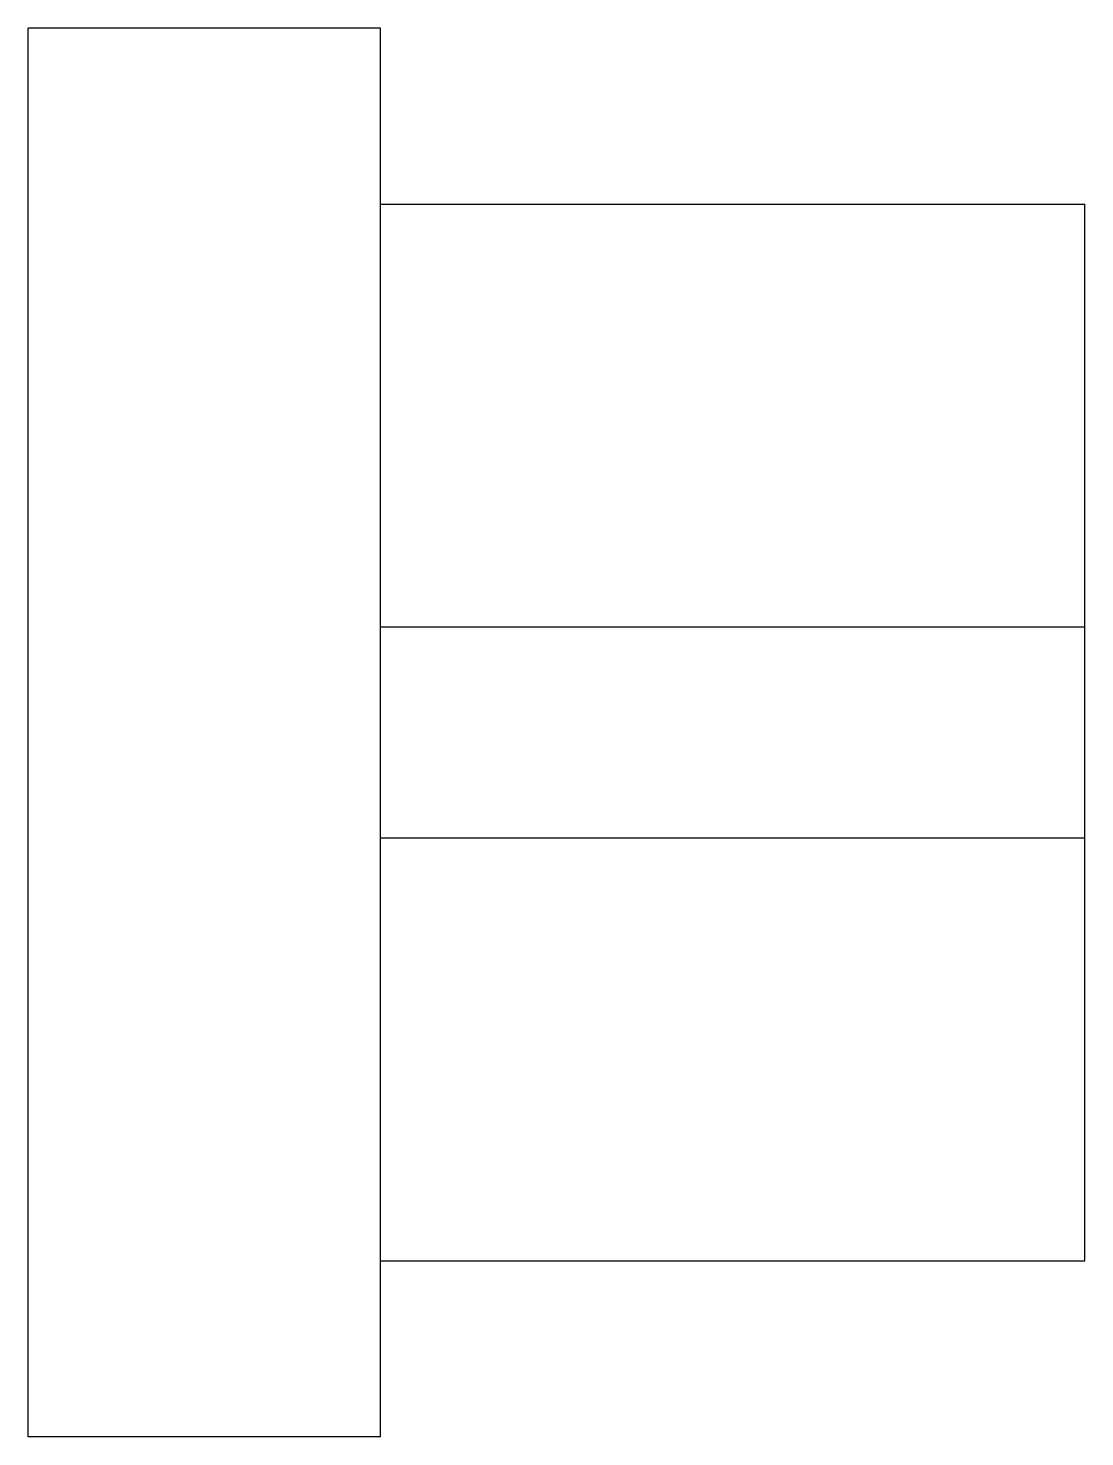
# Paper-space layout '_Bottom' of a CAD drawing. Header units: millimetres. Extents: x -20 to 10, y -5 to 35.
import ezdxf

# ---------------------------------------------------------------- set-up
doc = ezdxf.new("R2010")
doc.units = ezdxf.units.MM

psp = doc.layouts.new('_Bottom')

# ---------------------------------------------------------------- linework, layer by layer
at = {"color": 7, "linetype": 'Continuous', "lineweight": 25}
for p, q in [((-10, 35), (-20, 35)), ((-20, -5), (-20, 35)), ((-10, -5), (-10, 35)), ((-10, 30), (10, 30)), ((10, 0), (10, 30)), ((-10, 18), (10, 18)), ((10, 12), (-10, 12)), ((-10, 0), (10, 0)), ((-10, -5), (-20, -5))]:
    psp.add_line(p, q, dxfattribs=at)

doc.saveas('drawing.dxf')
